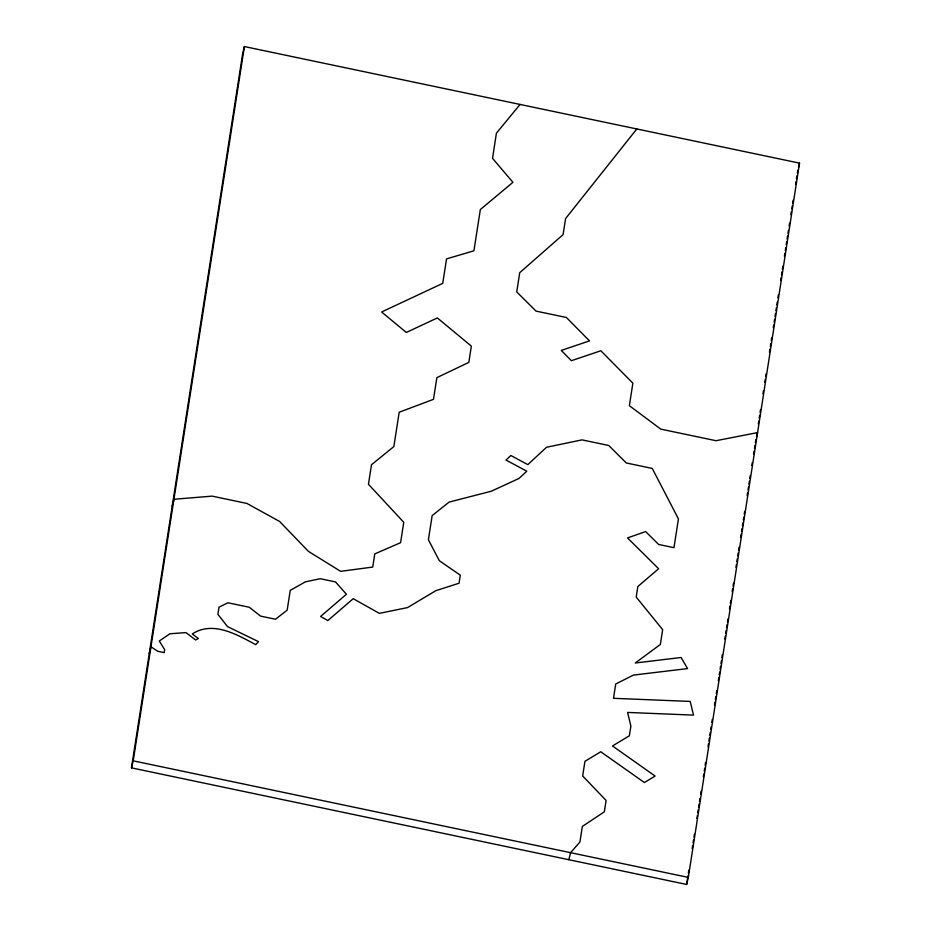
<?xml version="1.0" encoding="UTF-8"?>
<svg xmlns="http://www.w3.org/2000/svg" width="931" height="931" viewBox="0 0 931 931"><rect width="100%" height="100%" fill="white"/><g stroke="black" fill="none" stroke-linecap="round" stroke-linejoin="round"><path stroke-width="1.4" d="M131.469 767.866L242.677 53.591L244.399 46.55L799.531 163.134L688.323 877.409L686.601 884.45L131.469 767.866L133.203 760.825L244.399 46.55M686.601 884.45L687.939 875.838M688.381 872.975L688.824 870.101M692.175 848.583L692.629 845.709M693.071 842.834L693.525 839.971M693.967 837.097L694.41 834.234M696.877 818.442L697.319 815.579M697.761 812.705L698.215 809.842M698.657 806.968L699.1 804.093M699.553 801.23L699.996 798.356M700.671 794.05L701.113 791.187M703.347 776.838L703.801 773.964M704.243 771.101L704.686 768.226M705.139 765.352L705.582 762.489M708.037 746.709L708.491 743.834M708.933 740.96L709.387 738.097M709.829 735.222L710.272 732.36M710.725 729.485L711.168 726.622M711.843 722.316L712.285 719.442M714.519 705.093L714.961 702.218M715.415 699.356L715.858 696.481M716.311 693.618L716.754 690.744M718.313 680.701L718.767 677.826M719.209 674.963L719.663 672.089M720.105 669.226L720.547 666.352M721.001 663.489L721.444 660.614M721.886 657.74L722.34 654.877M724.795 639.097L725.237 636.222M725.691 633.348L726.133 630.485M726.587 627.61L727.03 624.748M727.472 621.873L727.926 618.999M729.485 608.955L729.939 606.093M730.381 603.218L730.823 600.355M732.173 591.744L732.616 588.869M733.058 586.006L733.512 583.132M735.967 567.351L736.409 564.477M736.863 561.614L737.305 558.74M737.748 555.865L738.202 553.002M738.644 550.128L739.098 547.265M740.657 537.222L741.099 534.347M741.553 531.473L741.995 528.61M742.449 525.736L742.891 522.873M743.334 519.998L743.788 517.124M744.23 514.261L744.672 511.387M747.139 495.606L747.581 492.732M748.024 489.869L748.477 486.994M748.92 484.132L749.374 481.257M749.816 478.383L750.258 475.52M751.829 465.477L752.271 462.602M753.61 453.991L754.063 451.128M754.506 448.253L754.96 445.39M755.402 442.516L755.844 439.641M758.3 423.884L758.753 421.01M759.196 418.147L759.638 415.284M760.092 412.41L760.534 409.547M762.989 393.778L763.432 390.915M764.77 382.315L765.224 379.441M765.666 376.578L766.108 373.715M769.46 352.209L769.902 349.346M770.356 346.483L770.798 343.609M771.24 340.746L771.694 337.883M773.254 327.84L773.696 324.977M774.15 322.114L774.592 319.24M775.034 316.377L775.488 313.514M775.93 310.64L776.373 307.777M776.826 304.914L777.269 302.04M777.944 297.745L778.386 294.883M780.62 280.545L781.062 277.682M781.516 274.808L781.959 271.945M782.401 269.082L782.855 266.208M784.414 256.176L784.856 253.313M785.31 250.439L785.752 247.576M786.195 244.713L786.648 241.839M787.091 238.976L787.533 236.113M787.987 233.239L788.429 230.376M789.104 226.082L789.546 223.207M790.885 214.607L791.327 211.744M791.781 208.881L792.223 206.007M792.665 203.144L793.119 200.281M795.574 184.513L796.017 181.638M796.459 178.775L796.913 175.912M797.355 173.038L797.797 170.175M172.188 506.313L173.922 499.272L212.128 496.13L246.901 503.438L279.626 521.476L308.429 551.385L340.653 571.343L372.737 567.06L374.774 553.91L400.598 542.68L403.763 522.291L368.443 484.283L371.492 464.732L393.848 446.589L399.19 412.235L433.485 399.329L436.872 377.637L468.817 362.392L471.354 346.123L437.349 317.937L406.323 332.46L381.617 311.99L442.725 283.373L446.543 258.888L473.914 250.811L480.338 209.556L512.923 182.313L492.511 158.317L496.421 133.168L520.068 104.447M149.228 653.818L150.95 646.777L157.7 651.246L164.228 652.619L164.694 649.663L159.294 641.005L169.907 633.778L185.967 632.603L195.638 639.981L198.338 638.538L192.298 633.93C213.013 620.477 237.009 634.593 255.699 644.671L258.481 641.634L227.525 626.598L217.901 614.367L219.029 607.128L227.99 602.788L249.275 607.256L260.633 616.124L275.483 619.243L287.167 610.166L290.251 590.37L305.38 581.863L320.206 578.71L335.521 581.922L346.413 594.246L320.601 616.473L327.84 620.546L353.233 598.68L379.336 613.366L407.534 607.582L435.789 590.696L459.053 583.237L460.31 575.183L439.327 560.718L428.4 539.771L432.159 515.611L449.138 502.077L491.196 491.254L518.986 478.464L526.806 471.214L505.975 460.03L510.863 455.515L527.83 464.627L546.555 447.252L582.015 439.874L608.746 445.484L626.284 462.963L652.247 468.421L678.443 518.916L673.963 547.672L658.648 544.46L645.637 531.566L627.517 537.92L658.636 568.736L637.828 586.553L636.199 597.074L662.663 629.659L660.358 644.45L635.268 663L681.096 657.495L687.543 668.586L633.383 675.103L615.717 684.006L613.494 698.308L690.197 701.427L693.514 715.113L627.575 712.436L630.881 726.087L629.379 735.781L612.493 745.975L655.121 776.058L644.38 782.54L600.774 751.759L584.936 761.314L582.666 775.942L606.104 800.485L604.335 811.832L582.352 826.425L579.92 842.043L570.552 852.68L568.829 859.72M798.495 167.359L799.531 163.134M756.542 436.825L757.578 432.601L715.997 440.712L660.719 429.11L629.368 405.683L632.871 383.165L600.867 350.754L571.413 360.704L561.265 350.428L589.498 340.886L566.397 317.483L536.023 311.105L516.728 291.903L519.731 272.678L563.092 234.624L565.594 218.552L636.816 128.967M133.203 760.825L688.323 877.409"/></g></svg>
